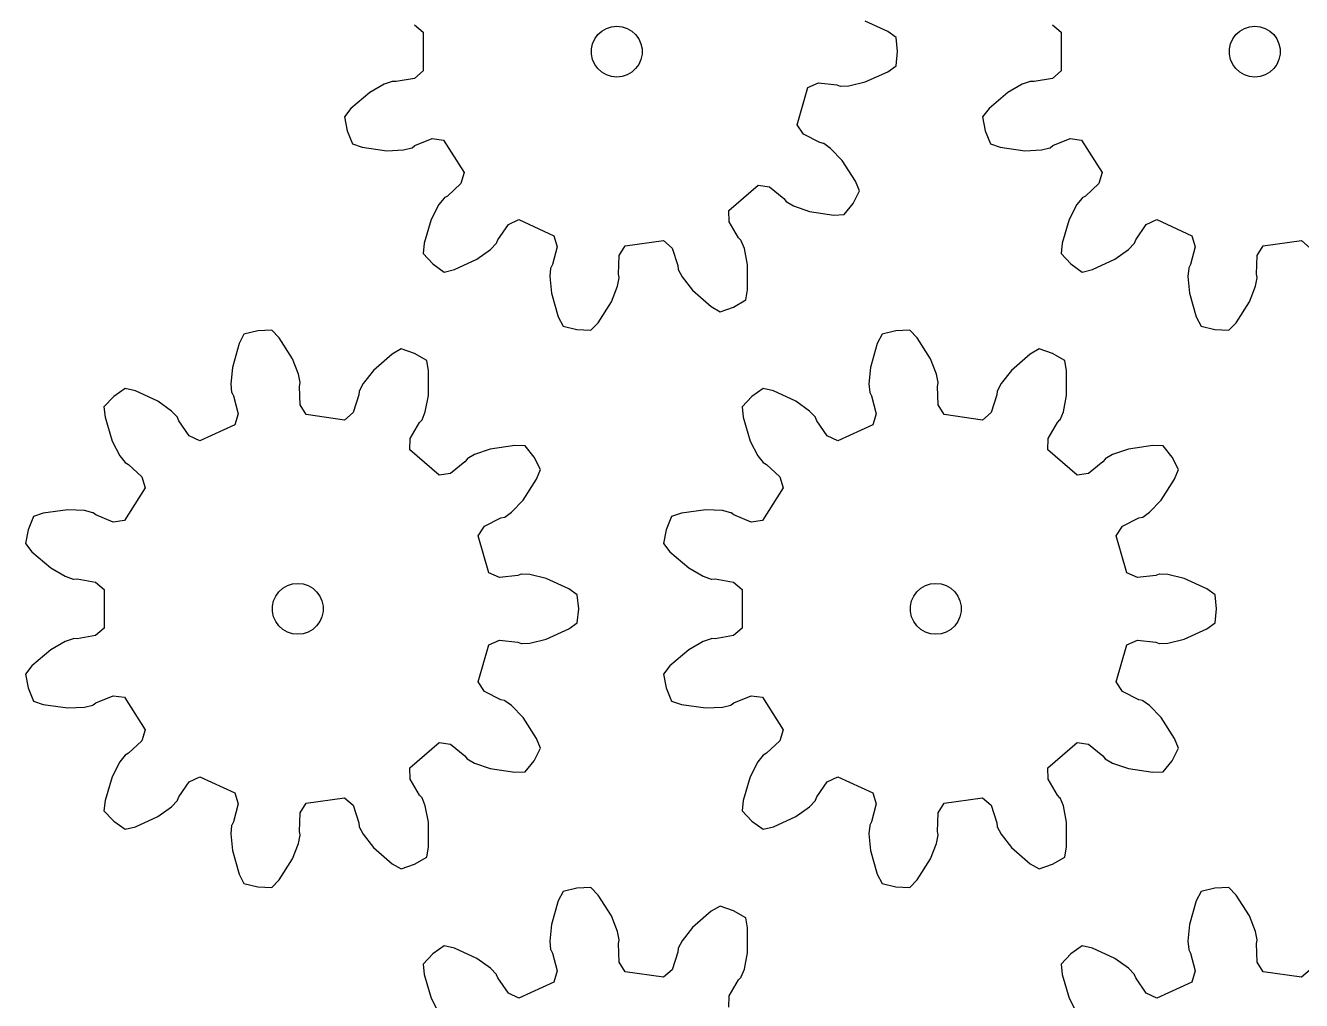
# Model space of a CAD drawing. Extents: x 0 to 183, y 0 to 230.
# Drawn here: x 0 to 75.2, y 59 to 116.5 of the extents above; entities that cross this region are included whole.
import ezdxf

# ---------------------------------------------------------------- set-up
doc = ezdxf.new("R2010")
doc.units = 0

msp = doc.modelspace()

# ---------------------------------------------------------------- linework, layer by layer
for p, q in [((22.912, 116.541), (23.426, 116.102)), ((50.807, 116.148), (49.474, 116.751)), ((60.504, 116.541), (61.018, 116.102)), ((23.426, 116.102), (23.426, 113.825)), ((33.536, 115.713), (33.721, 115.967)), ((33.721, 115.967), (33.954, 116.177)), ((33.954, 116.177), (34.225, 116.334)), ((34.225, 116.334), (34.523, 116.431)), ((34.523, 116.431), (34.835, 116.463)), ((34.835, 116.463), (35.147, 116.431)), ((35.147, 116.431), (35.445, 116.334)), ((35.445, 116.334), (35.717, 116.177)), ((35.717, 116.177), (35.95, 115.967)), ((35.95, 115.967), (36.134, 115.713)), ((51.308, 115.794), (50.807, 116.148)), ((51.387, 114.963), (51.308, 115.794)), ((61.018, 116.102), (61.018, 113.825)), ((71.128, 115.713), (71.312, 115.967)), ((71.312, 115.967), (71.545, 116.177)), ((71.545, 116.177), (71.817, 116.334)), ((71.817, 116.334), (72.115, 116.431)), ((72.115, 116.431), (72.427, 116.463)), ((72.427, 116.463), (72.739, 116.431)), ((72.739, 116.431), (73.037, 116.334)), ((73.037, 116.334), (73.309, 116.177)), ((73.309, 116.177), (73.542, 115.967)), ((73.542, 115.967), (73.726, 115.713)), ((33.344, 115.12), (33.409, 115.427)), ((33.344, 114.807), (33.344, 115.12)), ((33.409, 115.427), (33.536, 115.713)), ((36.134, 115.713), (36.262, 115.427)), ((36.262, 115.427), (36.327, 115.12)), ((36.327, 115.12), (36.327, 114.807)), ((70.935, 115.12), (71, 115.427)), ((70.935, 114.807), (70.935, 115.12)), ((71, 115.427), (71.128, 115.713)), ((73.726, 115.713), (73.854, 115.427)), ((73.854, 115.427), (73.919, 115.12)), ((73.919, 115.12), (73.919, 114.807)), ((33.409, 114.5), (33.344, 114.807)), ((33.536, 114.213), (33.409, 114.5)), ((36.262, 114.5), (36.134, 114.213)), ((36.327, 114.807), (36.262, 114.5)), ((51.308, 114.133), (51.387, 114.963)), ((71, 114.5), (70.935, 114.807)), ((71.128, 114.213), (71, 114.5)), ((73.854, 114.5), (73.726, 114.213)), ((73.919, 114.807), (73.854, 114.5)), ((23.426, 113.825), (22.912, 113.386)), ((33.721, 113.96), (33.536, 114.213)), ((33.954, 113.75), (33.721, 113.96)), ((34.225, 113.593), (33.954, 113.75)), ((34.523, 113.496), (34.225, 113.593)), ((35.445, 113.593), (35.147, 113.496)), ((35.717, 113.75), (35.445, 113.593)), ((35.95, 113.96), (35.717, 113.75)), ((36.134, 114.213), (35.95, 113.96)), ((49.474, 113.176), (50.807, 113.779)), ((50.807, 113.779), (51.308, 114.133)), ((61.018, 113.825), (60.504, 113.386)), ((71.312, 113.96), (71.128, 114.213)), ((71.545, 113.75), (71.312, 113.96)), ((71.817, 113.593), (71.545, 113.75)), ((72.115, 113.496), (71.817, 113.593)), ((73.037, 113.593), (72.739, 113.496)), ((73.309, 113.75), (73.037, 113.593)), ((73.542, 113.96), (73.309, 113.75)), ((73.726, 114.213), (73.542, 113.96)), ((21.138, 113.042), (20.286, 112.555)), ((21.61, 113.204), (21.138, 113.042)), ((21.628, 113.206), (21.61, 113.204)), ((21.838, 113.195), (21.628, 113.206)), ((22.912, 113.386), (21.838, 113.195)), ((34.835, 113.463), (34.523, 113.496)), ((35.147, 113.496), (34.835, 113.463)), ((45.462, 110.657), (46.103, 112.841)), ((46.103, 112.841), (46.72, 113.118)), ((46.72, 113.118), (47.804, 112.998)), ((47.804, 112.998), (48.003, 112.928)), ((48.003, 112.928), (48.02, 112.926)), ((48.02, 112.926), (48.519, 112.948)), ((48.519, 112.948), (49.474, 113.176)), ((58.73, 113.042), (57.878, 112.555)), ((59.202, 113.204), (58.73, 113.042)), ((59.219, 113.206), (59.202, 113.204)), ((59.43, 113.195), (59.219, 113.206)), ((60.504, 113.386), (59.43, 113.195)), ((72.427, 113.463), (72.115, 113.496)), ((72.739, 113.496), (72.427, 113.463)), ((20.286, 112.555), (19.177, 111.601)), ((57.878, 112.555), (56.769, 111.601)), ((19.177, 111.601), (18.796, 111.119)), ((56.769, 111.601), (56.387, 111.119)), ((18.796, 111.119), (18.954, 110.3)), ((45.831, 110.091), (45.462, 110.657)), ((56.387, 111.119), (56.545, 110.3)), ((18.954, 110.3), (19.264, 109.526)), ((22.946, 109.424), (23.952, 109.844)), ((23.952, 109.844), (24.622, 109.753)), ((46.808, 109.605), (45.831, 110.091)), ((56.545, 110.3), (56.855, 109.526)), ((60.537, 109.424), (61.544, 109.844)), ((61.544, 109.844), (62.213, 109.753)), ((19.264, 109.526), (19.845, 109.327)), ((19.845, 109.327), (21.294, 109.124)), ((21.294, 109.124), (22.274, 109.174)), ((22.274, 109.174), (22.759, 109.294)), ((22.759, 109.294), (22.774, 109.301)), ((22.774, 109.301), (22.946, 109.424)), ((24.622, 109.753), (25.853, 107.837)), ((47.013, 109.556), (46.808, 109.605)), ((47.029, 109.549), (47.013, 109.556)), ((47.437, 109.261), (47.029, 109.549)), ((48.116, 108.553), (47.437, 109.261)), ((56.855, 109.526), (57.436, 109.327)), ((57.436, 109.327), (58.885, 109.124)), ((58.885, 109.124), (59.865, 109.174)), ((59.865, 109.174), (60.35, 109.294)), ((60.35, 109.294), (60.366, 109.301)), ((60.366, 109.301), (60.537, 109.424)), ((62.213, 109.753), (63.445, 107.837)), ((48.912, 107.325), (48.116, 108.553)), ((25.853, 107.837), (25.658, 107.19)), ((63.445, 107.837), (63.249, 107.19)), ((25.658, 107.19), (24.857, 106.449)), ((41.446, 105.595), (43.167, 107.086)), ((43.167, 107.086), (43.835, 106.985)), ((43.835, 106.985), (44.683, 106.298)), ((49.142, 106.756), (48.912, 107.325)), ((63.249, 107.19), (62.449, 106.449)), ((24.661, 106.333), (24.351, 105.942)), ((24.674, 106.345), (24.661, 106.333)), ((24.857, 106.449), (24.674, 106.345)), ((44.683, 106.298), (44.812, 106.132)), ((44.812, 106.132), (44.826, 106.121)), ((44.826, 106.121), (45.257, 105.87)), ((48.244, 105.359), (48.76, 106.015)), ((48.76, 106.015), (49.142, 106.756)), ((62.253, 106.333), (61.943, 105.942)), ((62.266, 106.345), (62.253, 106.333)), ((62.449, 106.449), (62.266, 106.345)), ((24.351, 105.942), (23.898, 105.071)), ((41.451, 104.92), (41.446, 105.595)), ((45.257, 105.87), (46.183, 105.545)), ((46.183, 105.545), (47.631, 105.332)), ((47.631, 105.332), (48.244, 105.359)), ((61.943, 105.942), (61.49, 105.071)), ((23.898, 105.071), (23.481, 103.669)), ((27.828, 103.875), (28.448, 104.773)), ((28.448, 104.773), (29.06, 105.058)), ((29.06, 105.058), (31.131, 104.112)), ((42.011, 103.983), (41.451, 104.92)), ((61.49, 105.071), (61.073, 103.669)), ((65.42, 103.875), (66.039, 104.773)), ((66.039, 104.773), (66.652, 105.058)), ((66.652, 105.058), (68.723, 104.112)), ((27.75, 103.679), (27.828, 103.875)), ((31.131, 104.112), (31.317, 103.462)), ((35.332, 103.508), (37.586, 103.832)), ((37.586, 103.832), (38.093, 103.386)), ((42.157, 103.831), (42.011, 103.983)), ((42.166, 103.816), (42.157, 103.831)), ((42.353, 103.353), (42.166, 103.816)), ((65.342, 103.679), (65.42, 103.875)), ((68.723, 104.112), (68.909, 103.462)), ((72.924, 103.508), (75.178, 103.832)), ((75.178, 103.832), (75.685, 103.386)), ((23.481, 103.669), (23.42, 103.058)), ((23.42, 103.058), (23.996, 102.454)), ((26.6, 102.73), (27.398, 103.302)), ((27.398, 103.302), (27.741, 103.665)), ((27.741, 103.665), (27.75, 103.679)), ((31.317, 103.462), (31.044, 102.406)), ((34.971, 102.937), (35.332, 103.508)), ((38.093, 103.386), (38.435, 102.35)), ((42.543, 102.391), (42.353, 103.353)), ((61.073, 103.669), (61.012, 103.058)), ((61.012, 103.058), (61.588, 102.454)), ((64.192, 102.73), (64.989, 103.302)), ((64.989, 103.302), (65.333, 103.665)), ((65.333, 103.665), (65.342, 103.679)), ((68.909, 103.462), (68.636, 102.406)), ((72.563, 102.937), (72.924, 103.508)), ((23.996, 102.454), (24.676, 101.97)), ((25.272, 102.117), (26.6, 102.73)), ((31.044, 102.406), (30.947, 102.219)), ((34.935, 101.847), (34.971, 102.937)), ((38.435, 102.35), (38.454, 102.14)), ((42.548, 100.927), (42.543, 102.391)), ((61.588, 102.454), (62.267, 101.97)), ((62.863, 102.117), (64.192, 102.73)), ((68.636, 102.406), (68.539, 102.219)), ((72.527, 101.847), (72.563, 102.937)), ((24.676, 101.97), (25.272, 102.117)), ((30.942, 102.203), (30.893, 101.706)), ((30.893, 101.706), (30.983, 100.729)), ((30.947, 102.219), (30.942, 102.203)), ((34.883, 101.132), (34.976, 101.623)), ((34.976, 101.64), (34.935, 101.847)), ((34.976, 101.623), (34.976, 101.64)), ((38.454, 102.14), (38.459, 102.123)), ((38.459, 102.123), (38.686, 101.679)), ((38.686, 101.679), (39.29, 100.905)), ((62.267, 101.97), (62.863, 102.117)), ((68.534, 102.203), (68.484, 101.706)), ((68.484, 101.706), (68.574, 100.729)), ((68.539, 102.219), (68.534, 102.203)), ((72.475, 101.132), (72.567, 101.623)), ((72.567, 101.64), (72.527, 101.847)), ((72.567, 101.623), (72.567, 101.64)), ((34.522, 100.22), (34.883, 101.132)), ((39.29, 100.905), (40.392, 99.943)), ((42.434, 100.324), (42.548, 100.927)), ((72.113, 100.22), (72.475, 101.132)), ((30.983, 100.729), (31.39, 99.323)), ((33.735, 98.986), (34.522, 100.22)), ((41.711, 99.907), (42.434, 100.324)), ((68.574, 100.729), (68.981, 99.323)), ((71.327, 98.986), (72.113, 100.22)), ((31.39, 99.323), (31.669, 98.776)), ((40.392, 99.943), (40.923, 99.634)), ((40.923, 99.634), (41.711, 99.907)), ((68.981, 99.323), (69.261, 98.776)), ((13.684, 98.5), (12.873, 98.304)), ((14.517, 98.54), (13.684, 98.5)), ((14.939, 98.094), (14.517, 98.54)), ((31.669, 98.776), (32.48, 98.58)), ((32.48, 98.58), (33.313, 98.54)), ((33.313, 98.54), (33.735, 98.986)), ((51.276, 98.5), (50.465, 98.304)), ((52.109, 98.54), (51.276, 98.5)), ((52.531, 98.094), (52.109, 98.54)), ((69.261, 98.776), (70.071, 98.58)), ((70.071, 98.58), (70.905, 98.54)), ((70.905, 98.54), (71.327, 98.986)), ((12.594, 97.757), (12.187, 96.352)), ((12.873, 98.304), (12.594, 97.757)), ((15.726, 96.86), (14.939, 98.094)), ((50.185, 97.757), (49.778, 96.352)), ((50.465, 98.304), (50.185, 97.757)), ((53.318, 96.86), (52.531, 98.094)), ((21.597, 97.137), (20.494, 96.175)), ((22.127, 97.446), (21.597, 97.137)), ((22.916, 97.173), (22.127, 97.446)), ((23.638, 96.756), (22.916, 97.173)), ((59.188, 97.137), (58.086, 96.175)), ((59.719, 97.446), (59.188, 97.137)), ((60.507, 97.173), (59.719, 97.446)), ((61.23, 96.756), (60.507, 97.173)), ((12.187, 96.352), (12.097, 95.374)), ((16.087, 95.948), (15.726, 96.86)), ((23.752, 96.153), (23.638, 96.756)), ((49.778, 96.352), (49.689, 95.374)), ((53.679, 95.948), (53.318, 96.86)), ((61.344, 96.153), (61.23, 96.756)), ((16.18, 95.457), (16.087, 95.948)), ((20.494, 96.175), (19.891, 95.401)), ((23.747, 94.689), (23.752, 96.153)), ((53.772, 95.457), (53.679, 95.948)), ((58.086, 96.175), (57.482, 95.401)), ((61.338, 94.689), (61.344, 96.153)), ((5.88, 95.11), (5.2, 94.626)), ((6.476, 94.963), (5.88, 95.11)), ((7.805, 94.35), (6.476, 94.963)), ((12.097, 95.374), (12.146, 94.877)), ((12.146, 94.877), (12.151, 94.861)), ((12.151, 94.861), (12.248, 94.674)), ((16.139, 95.233), (16.18, 95.44)), ((16.175, 94.143), (16.139, 95.233)), ((16.18, 95.44), (16.18, 95.457)), ((19.639, 94.73), (19.298, 93.694)), ((19.658, 94.94), (19.639, 94.73)), ((19.663, 94.957), (19.658, 94.94)), ((19.891, 95.401), (19.663, 94.957)), ((43.471, 95.11), (42.792, 94.626)), ((44.068, 94.963), (43.471, 95.11)), ((45.396, 94.35), (44.068, 94.963)), ((49.689, 95.374), (49.738, 94.877)), ((49.738, 94.877), (49.743, 94.861)), ((49.743, 94.861), (49.84, 94.674)), ((53.731, 95.233), (53.772, 95.44)), ((53.767, 94.143), (53.731, 95.233)), ((53.772, 95.44), (53.772, 95.457)), ((57.231, 94.73), (56.889, 93.694)), ((57.25, 94.94), (57.231, 94.73)), ((57.255, 94.957), (57.25, 94.94)), ((57.482, 95.401), (57.255, 94.957)), ((5.2, 94.626), (4.624, 94.022)), ((4.624, 94.022), (4.685, 93.411)), ((8.602, 93.778), (7.805, 94.35)), ((12.248, 94.674), (12.521, 93.618)), ((16.536, 93.572), (16.175, 94.143)), ((23.557, 93.727), (23.747, 94.689)), ((42.792, 94.626), (42.216, 94.022)), ((42.216, 94.022), (42.277, 93.411)), ((46.193, 93.778), (45.396, 94.35)), ((49.84, 94.674), (50.113, 93.618)), ((54.128, 93.572), (53.767, 94.143)), ((61.149, 93.727), (61.338, 94.689)), ((4.685, 93.411), (5.102, 92.009)), ((8.945, 93.416), (8.602, 93.778)), ((8.955, 93.401), (8.945, 93.416)), ((9.032, 93.205), (8.955, 93.401)), ((12.521, 93.618), (12.336, 92.968)), ((18.79, 93.248), (16.536, 93.572)), ((19.298, 93.694), (18.79, 93.248)), ((23.215, 93.097), (23.361, 93.249)), ((23.361, 93.249), (23.37, 93.264)), ((23.37, 93.264), (23.557, 93.727)), ((42.277, 93.411), (42.694, 92.009)), ((46.537, 93.416), (46.193, 93.778)), ((46.546, 93.401), (46.537, 93.416)), ((46.624, 93.205), (46.546, 93.401)), ((50.113, 93.618), (49.927, 92.968)), ((56.382, 93.248), (54.128, 93.572)), ((56.889, 93.694), (56.382, 93.248)), ((60.806, 93.097), (60.952, 93.249)), ((60.952, 93.249), (60.962, 93.264)), ((60.962, 93.264), (61.149, 93.727)), ((9.652, 92.307), (9.032, 93.205)), ((12.336, 92.968), (10.264, 92.022)), ((22.656, 92.16), (23.215, 93.097)), ((47.243, 92.307), (46.624, 93.205)), ((49.927, 92.968), (47.856, 92.022)), ((60.247, 92.16), (60.806, 93.097)), ((5.102, 92.009), (5.555, 91.138)), ((10.264, 92.022), (9.652, 92.307)), ((22.65, 91.485), (22.656, 92.16)), ((28.835, 91.748), (27.387, 91.535)), ((29.448, 91.721), (28.835, 91.748)), ((29.964, 91.065), (29.448, 91.721)), ((42.694, 92.009), (43.147, 91.138)), ((47.856, 92.022), (47.243, 92.307)), ((60.242, 91.485), (60.247, 92.16)), ((66.427, 91.748), (64.979, 91.535)), ((67.04, 91.721), (66.427, 91.748)), ((67.556, 91.065), (67.04, 91.721)), ((5.555, 91.138), (5.865, 90.747)), ((24.371, 89.994), (22.65, 91.485)), ((26.461, 91.21), (26.03, 90.959)), ((27.387, 91.535), (26.461, 91.21)), ((30.346, 90.324), (29.964, 91.065)), ((43.147, 91.138), (43.457, 90.747)), ((61.963, 89.994), (60.242, 91.485)), ((64.053, 91.21), (63.621, 90.959)), ((64.979, 91.535), (64.053, 91.21)), ((67.938, 90.324), (67.556, 91.065)), ((5.865, 90.747), (5.879, 90.735)), ((5.879, 90.735), (6.061, 90.631)), ((6.061, 90.631), (6.862, 89.89)), ((25.887, 90.782), (25.04, 90.095)), ((26.017, 90.948), (25.887, 90.782)), ((26.03, 90.959), (26.017, 90.948)), ((30.116, 89.755), (30.346, 90.324)), ((43.457, 90.747), (43.47, 90.735)), ((43.47, 90.735), (43.653, 90.631)), ((43.653, 90.631), (44.454, 89.89)), ((63.479, 90.782), (62.631, 90.095)), ((63.608, 90.948), (63.479, 90.782)), ((63.621, 90.959), (63.608, 90.948)), ((67.708, 89.755), (67.938, 90.324)), ((6.862, 89.89), (7.057, 89.243)), ((25.04, 90.095), (24.371, 89.994)), ((29.321, 88.527), (30.116, 89.755)), ((44.454, 89.89), (44.649, 89.243)), ((62.631, 90.095), (61.963, 89.994)), ((66.912, 88.527), (67.708, 89.755)), ((7.057, 89.243), (5.826, 87.327)), ((44.649, 89.243), (43.418, 87.327)), ((28.641, 87.819), (29.321, 88.527)), ((66.232, 87.819), (66.912, 88.527)), ((0.468, 87.554), (0.158, 86.78)), ((1.049, 87.753), (0.468, 87.554)), ((2.498, 87.956), (1.049, 87.753)), ((3.478, 87.906), (2.498, 87.956)), ((3.963, 87.786), (3.478, 87.906)), ((3.979, 87.779), (3.963, 87.786)), ((4.15, 87.656), (3.979, 87.779)), ((5.156, 87.236), (4.15, 87.656)), ((5.826, 87.327), (5.156, 87.236)), ((27.035, 86.989), (28.012, 87.475)), ((28.012, 87.475), (28.217, 87.524)), ((28.217, 87.524), (28.233, 87.531)), ((28.233, 87.531), (28.641, 87.819)), ((38.06, 87.554), (37.75, 86.78)), ((38.641, 87.753), (38.06, 87.554)), ((40.09, 87.956), (38.641, 87.753)), ((41.069, 87.906), (40.09, 87.956)), ((41.554, 87.786), (41.069, 87.906)), ((41.57, 87.779), (41.554, 87.786)), ((41.741, 87.656), (41.57, 87.779)), ((42.748, 87.236), (41.741, 87.656)), ((43.418, 87.327), (42.748, 87.236)), ((64.627, 86.989), (65.604, 87.475)), ((65.604, 87.475), (65.809, 87.524)), ((65.809, 87.524), (65.825, 87.531)), ((65.825, 87.531), (66.232, 87.819)), ((0.158, 86.78), (0, 85.961)), ((26.666, 86.423), (27.035, 86.989)), ((37.75, 86.78), (37.592, 85.961)), ((64.257, 86.423), (64.627, 86.989)), ((0, 85.961), (0.381, 85.479)), ((27.307, 84.239), (26.666, 86.423)), ((37.592, 85.961), (37.973, 85.479)), ((64.899, 84.239), (64.257, 86.423)), ((0.381, 85.479), (1.491, 84.525)), ((37.973, 85.479), (39.082, 84.525)), ((1.491, 84.525), (2.342, 84.038)), ((27.924, 83.962), (27.307, 84.239)), ((39.082, 84.525), (39.934, 84.038)), ((65.516, 83.962), (64.899, 84.239)), ((2.342, 84.038), (2.815, 83.876)), ((2.815, 83.876), (2.832, 83.874)), ((2.832, 83.874), (3.042, 83.885)), ((3.042, 83.885), (4.116, 83.694)), ((4.116, 83.694), (4.63, 83.255)), ((15.158, 83.33), (15.429, 83.487)), ((15.429, 83.487), (15.728, 83.584)), ((15.728, 83.584), (16.04, 83.617)), ((16.04, 83.617), (16.351, 83.584)), ((16.351, 83.584), (16.65, 83.487)), ((16.65, 83.487), (16.921, 83.33)), ((29.008, 84.082), (27.924, 83.962)), ((29.207, 84.152), (29.008, 84.082)), ((29.224, 84.154), (29.207, 84.152)), ((29.723, 84.132), (29.224, 84.154)), ((30.678, 83.904), (29.723, 84.132)), ((32.011, 83.302), (30.678, 83.904)), ((39.934, 84.038), (40.406, 83.876)), ((40.406, 83.876), (40.424, 83.874)), ((40.424, 83.874), (40.634, 83.885)), ((40.634, 83.885), (41.708, 83.694)), ((41.708, 83.694), (42.222, 83.255)), ((52.75, 83.33), (53.021, 83.487)), ((53.021, 83.487), (53.319, 83.584)), ((53.319, 83.584), (53.631, 83.617)), ((53.631, 83.617), (53.943, 83.584)), ((53.943, 83.584), (54.241, 83.487)), ((54.241, 83.487), (54.513, 83.33)), ((66.6, 84.082), (65.516, 83.962)), ((66.799, 84.152), (66.6, 84.082)), ((66.816, 84.154), (66.799, 84.152)), ((67.315, 84.132), (66.816, 84.154)), ((68.269, 83.904), (67.315, 84.132)), ((69.603, 83.302), (68.269, 83.904)), ((4.63, 83.255), (4.63, 80.978)), ((14.613, 82.58), (14.74, 82.867)), ((14.74, 82.867), (14.925, 83.12)), ((14.925, 83.12), (15.158, 83.33)), ((16.921, 83.33), (17.154, 83.12)), ((17.154, 83.12), (17.339, 82.867)), ((17.339, 82.867), (17.466, 82.58)), ((32.512, 82.947), (32.011, 83.302)), ((32.592, 82.117), (32.512, 82.947)), ((42.222, 83.255), (42.222, 80.978)), ((52.205, 82.58), (52.332, 82.867)), ((52.332, 82.867), (52.516, 83.12)), ((52.516, 83.12), (52.75, 83.33)), ((54.513, 83.33), (54.746, 83.12)), ((54.746, 83.12), (54.93, 82.867)), ((54.93, 82.867), (55.058, 82.58)), ((70.104, 82.947), (69.603, 83.302)), ((70.183, 82.117), (70.104, 82.947)), ((14.548, 82.273), (14.613, 82.58)), ((14.548, 81.96), (14.548, 82.273)), ((14.613, 81.653), (14.548, 81.96)), ((17.466, 82.58), (17.531, 82.273)), ((17.531, 81.96), (17.466, 81.653)), ((17.531, 82.273), (17.531, 81.96)), ((32.512, 81.286), (32.592, 82.117)), ((52.139, 82.273), (52.205, 82.58)), ((52.139, 81.96), (52.139, 82.273)), ((52.205, 81.653), (52.139, 81.96)), ((55.058, 82.58), (55.123, 82.273)), ((55.123, 81.96), (55.058, 81.653)), ((55.123, 82.273), (55.123, 81.96)), ((70.104, 81.286), (70.183, 82.117)), ((14.74, 81.367), (14.613, 81.653)), ((14.925, 81.113), (14.74, 81.367)), ((17.339, 81.367), (17.154, 81.113)), ((17.466, 81.653), (17.339, 81.367)), ((32.011, 80.932), (32.512, 81.286)), ((52.332, 81.367), (52.205, 81.653)), ((52.516, 81.113), (52.332, 81.367)), ((54.93, 81.367), (54.746, 81.113)), ((55.058, 81.653), (54.93, 81.367)), ((69.603, 80.932), (70.104, 81.286)), ((4.116, 80.539), (3.042, 80.349)), ((4.63, 80.978), (4.116, 80.539)), ((15.158, 80.903), (14.925, 81.113)), ((15.429, 80.746), (15.158, 80.903)), ((15.728, 80.649), (15.429, 80.746)), ((16.04, 80.617), (15.728, 80.649)), ((16.351, 80.649), (16.04, 80.617)), ((16.65, 80.746), (16.351, 80.649)), ((16.921, 80.903), (16.65, 80.746)), ((17.154, 81.113), (16.921, 80.903)), ((30.678, 80.329), (32.011, 80.932)), ((41.708, 80.539), (40.634, 80.349)), ((42.222, 80.978), (41.708, 80.539)), ((52.75, 80.903), (52.516, 81.113)), ((53.021, 80.746), (52.75, 80.903)), ((53.319, 80.649), (53.021, 80.746)), ((53.631, 80.617), (53.319, 80.649)), ((53.943, 80.649), (53.631, 80.617)), ((54.241, 80.746), (53.943, 80.649)), ((54.513, 80.903), (54.241, 80.746)), ((54.746, 81.113), (54.513, 80.903)), ((68.269, 80.329), (69.603, 80.932)), ((1.491, 79.708), (0.381, 78.754)), ((2.342, 80.195), (1.491, 79.708)), ((2.815, 80.357), (2.342, 80.195)), ((2.832, 80.36), (2.815, 80.357)), ((3.042, 80.349), (2.832, 80.36)), ((26.666, 77.81), (27.307, 79.995)), ((27.307, 79.995), (27.924, 80.271)), ((27.924, 80.271), (29.008, 80.151)), ((29.008, 80.151), (29.207, 80.082)), ((29.207, 80.082), (29.224, 80.079)), ((29.224, 80.079), (29.723, 80.101)), ((29.723, 80.101), (30.678, 80.329)), ((39.082, 79.708), (37.973, 78.754)), ((39.934, 80.195), (39.082, 79.708)), ((40.406, 80.357), (39.934, 80.195)), ((40.424, 80.36), (40.406, 80.357)), ((40.634, 80.349), (40.424, 80.36)), ((64.257, 77.81), (64.899, 79.995)), ((64.899, 79.995), (65.516, 80.271)), ((65.516, 80.271), (66.6, 80.151)), ((66.6, 80.151), (66.799, 80.082)), ((66.799, 80.082), (66.816, 80.079)), ((66.816, 80.079), (67.315, 80.101)), ((67.315, 80.101), (68.269, 80.329)), ((0.381, 78.754), (0, 78.273)), ((0, 78.273), (0.158, 77.453)), ((37.973, 78.754), (37.592, 78.273)), ((37.592, 78.273), (37.75, 77.453)), ((0.158, 77.453), (0.468, 76.679)), ((27.035, 77.244), (26.666, 77.81)), ((37.75, 77.453), (38.06, 76.679)), ((64.627, 77.244), (64.257, 77.81)), ((4.15, 76.577), (5.156, 76.997)), ((5.156, 76.997), (5.826, 76.906)), ((5.826, 76.906), (7.057, 74.991)), ((28.012, 76.759), (27.035, 77.244)), ((28.217, 76.71), (28.012, 76.759)), ((28.233, 76.702), (28.217, 76.71)), ((28.641, 76.414), (28.233, 76.702)), ((41.741, 76.577), (42.748, 76.997)), ((42.748, 76.997), (43.418, 76.906)), ((43.418, 76.906), (44.649, 74.991)), ((65.604, 76.759), (64.627, 77.244)), ((65.809, 76.71), (65.604, 76.759)), ((65.825, 76.702), (65.809, 76.71)), ((66.232, 76.414), (65.825, 76.702)), ((0.468, 76.679), (1.049, 76.48)), ((1.049, 76.48), (2.498, 76.277)), ((2.498, 76.277), (3.478, 76.328)), ((3.478, 76.328), (3.963, 76.447)), ((3.963, 76.447), (3.979, 76.454)), ((3.979, 76.454), (4.15, 76.577)), ((29.321, 75.707), (28.641, 76.414)), ((38.06, 76.679), (38.641, 76.48)), ((38.641, 76.48), (40.09, 76.277)), ((40.09, 76.277), (41.069, 76.328)), ((41.069, 76.328), (41.554, 76.447)), ((41.554, 76.447), (41.57, 76.454)), ((41.57, 76.454), (41.741, 76.577)), ((66.912, 75.707), (66.232, 76.414)), ((30.116, 74.479), (29.321, 75.707)), ((67.708, 74.479), (66.912, 75.707)), ((7.057, 74.991), (6.862, 74.344)), ((30.346, 73.909), (30.116, 74.479)), ((44.649, 74.991), (44.454, 74.344)), ((67.938, 73.909), (67.708, 74.479)), ((6.862, 74.344), (6.061, 73.603)), ((22.65, 72.749), (24.371, 74.24)), ((24.371, 74.24), (25.04, 74.139)), ((25.04, 74.139), (25.887, 73.452)), ((29.964, 73.168), (30.346, 73.909)), ((44.454, 74.344), (43.653, 73.603)), ((60.242, 72.749), (61.963, 74.24)), ((61.963, 74.24), (62.631, 74.139)), ((62.631, 74.139), (63.479, 73.452)), ((67.556, 73.168), (67.938, 73.909)), ((5.555, 73.095), (5.102, 72.225)), ((5.865, 73.486), (5.555, 73.095)), ((5.879, 73.498), (5.865, 73.486)), ((6.061, 73.603), (5.879, 73.498)), ((25.887, 73.452), (26.017, 73.286)), ((26.017, 73.286), (26.03, 73.274)), ((26.03, 73.274), (26.461, 73.023)), ((26.461, 73.023), (27.387, 72.699)), ((29.448, 72.512), (29.964, 73.168)), ((43.147, 73.095), (42.694, 72.225)), ((43.457, 73.486), (43.147, 73.095)), ((43.47, 73.498), (43.457, 73.486)), ((43.653, 73.603), (43.47, 73.498)), ((63.479, 73.452), (63.608, 73.286)), ((63.608, 73.286), (63.621, 73.274)), ((63.621, 73.274), (64.053, 73.023)), ((64.053, 73.023), (64.979, 72.699)), ((67.04, 72.512), (67.556, 73.168)), ((5.102, 72.225), (4.685, 70.822)), ((9.652, 71.926), (10.264, 72.212)), ((10.264, 72.212), (12.336, 71.266)), ((22.656, 72.073), (22.65, 72.749)), ((27.387, 72.699), (28.835, 72.485)), ((28.835, 72.485), (29.448, 72.512)), ((42.694, 72.225), (42.277, 70.822)), ((47.243, 71.926), (47.856, 72.212)), ((47.856, 72.212), (49.927, 71.266)), ((60.247, 72.073), (60.242, 72.749)), ((64.979, 72.699), (66.427, 72.485)), ((66.427, 72.485), (67.04, 72.512)), ((9.032, 71.028), (9.652, 71.926)), ((23.215, 71.136), (22.656, 72.073)), ((46.624, 71.028), (47.243, 71.926)), ((60.806, 71.136), (60.247, 72.073)), ((4.685, 70.822), (4.624, 70.211)), ((8.602, 70.455), (8.945, 70.818)), ((8.945, 70.818), (8.955, 70.833)), ((8.955, 70.833), (9.032, 71.028)), ((12.336, 71.266), (12.521, 70.616)), ((16.536, 70.662), (18.79, 70.986)), ((18.79, 70.986), (19.298, 70.539)), ((23.361, 70.984), (23.215, 71.136)), ((23.37, 70.97), (23.361, 70.984)), ((23.557, 70.507), (23.37, 70.97)), ((42.277, 70.822), (42.216, 70.211)), ((46.193, 70.455), (46.537, 70.818)), ((46.537, 70.818), (46.546, 70.833)), ((46.546, 70.833), (46.624, 71.028)), ((49.927, 71.266), (50.113, 70.616)), ((54.128, 70.662), (56.382, 70.986)), ((56.382, 70.986), (56.889, 70.539)), ((60.952, 70.984), (60.806, 71.136)), ((60.962, 70.97), (60.952, 70.984)), ((61.149, 70.507), (60.962, 70.97)), ((4.624, 70.211), (5.2, 69.607)), ((7.805, 69.883), (8.602, 70.455)), ((12.521, 70.616), (12.248, 69.56)), ((16.139, 69), (16.175, 70.09)), ((16.175, 70.09), (16.536, 70.662)), ((19.298, 70.539), (19.639, 69.503)), ((23.747, 69.544), (23.557, 70.507)), ((42.216, 70.211), (42.792, 69.607)), ((45.396, 69.883), (46.193, 70.455)), ((50.113, 70.616), (49.84, 69.56)), ((53.731, 69), (53.767, 70.09)), ((53.767, 70.09), (54.128, 70.662)), ((56.889, 70.539), (57.231, 69.503)), ((61.338, 69.544), (61.149, 70.507)), ((5.2, 69.607), (5.88, 69.123)), ((5.88, 69.123), (6.476, 69.27)), ((6.476, 69.27), (7.805, 69.883)), ((12.146, 69.356), (12.097, 68.859)), ((12.151, 69.373), (12.146, 69.356)), ((12.248, 69.56), (12.151, 69.373)), ((19.639, 69.503), (19.658, 69.294)), ((19.658, 69.294), (19.663, 69.277)), ((19.663, 69.277), (19.891, 68.832)), ((23.752, 68.081), (23.747, 69.544)), ((42.792, 69.607), (43.471, 69.123)), ((43.471, 69.123), (44.068, 69.27)), ((44.068, 69.27), (45.396, 69.883)), ((49.738, 69.356), (49.689, 68.859)), ((49.743, 69.373), (49.738, 69.356)), ((49.84, 69.56), (49.743, 69.373)), ((57.231, 69.503), (57.25, 69.294)), ((57.25, 69.294), (57.255, 69.277)), ((57.255, 69.277), (57.482, 68.832)), ((61.344, 68.081), (61.338, 69.544)), ((12.097, 68.859), (12.187, 67.882)), ((16.087, 68.285), (16.18, 68.776)), ((16.18, 68.793), (16.139, 69)), ((16.18, 68.776), (16.18, 68.793)), ((19.891, 68.832), (20.494, 68.059)), ((49.689, 68.859), (49.778, 67.882)), ((53.679, 68.285), (53.772, 68.776)), ((53.772, 68.793), (53.731, 69)), ((53.772, 68.776), (53.772, 68.793)), ((57.482, 68.832), (58.086, 68.059)), ((12.187, 67.882), (12.594, 66.476)), ((15.726, 67.373), (16.087, 68.285)), ((20.494, 68.059), (21.597, 67.096)), ((23.638, 67.478), (23.752, 68.081)), ((49.778, 67.882), (50.185, 66.476)), ((53.318, 67.373), (53.679, 68.285)), ((58.086, 68.059), (59.188, 67.096)), ((61.23, 67.478), (61.344, 68.081)), ((14.939, 66.139), (15.726, 67.373)), ((21.597, 67.096), (22.127, 66.787)), ((22.127, 66.787), (22.916, 67.06)), ((22.916, 67.06), (23.638, 67.478)), ((52.531, 66.139), (53.318, 67.373)), ((59.188, 67.096), (59.719, 66.787)), ((59.719, 66.787), (60.507, 67.06)), ((60.507, 67.06), (61.23, 67.478)), ((12.594, 66.476), (12.873, 65.93)), ((50.185, 66.476), (50.465, 65.93)), ((12.873, 65.93), (13.684, 65.733)), ((13.684, 65.733), (14.517, 65.693)), ((14.517, 65.693), (14.939, 66.139)), ((31.669, 65.457), (31.39, 64.91)), ((32.48, 65.654), (31.669, 65.457)), ((33.313, 65.693), (32.48, 65.654)), ((33.735, 65.247), (33.313, 65.693)), ((50.465, 65.93), (51.276, 65.733)), ((51.276, 65.733), (52.109, 65.693)), ((52.109, 65.693), (52.531, 66.139)), ((69.261, 65.457), (68.981, 64.91)), ((70.071, 65.654), (69.261, 65.457)), ((70.905, 65.693), (70.071, 65.654)), ((71.327, 65.247), (70.905, 65.693)), ((31.39, 64.91), (30.983, 63.505)), ((34.522, 64.014), (33.735, 65.247)), ((68.981, 64.91), (68.574, 63.505)), ((72.113, 64.014), (71.327, 65.247)), ((34.883, 63.101), (34.522, 64.014)), ((40.392, 64.29), (39.29, 63.328)), ((40.923, 64.599), (40.392, 64.29)), ((41.711, 64.326), (40.923, 64.599)), ((42.434, 63.909), (41.711, 64.326)), ((42.548, 63.306), (42.434, 63.909)), ((72.475, 63.101), (72.113, 64.014)), ((30.983, 63.505), (30.893, 62.528)), ((39.29, 63.328), (38.686, 62.555)), ((42.543, 61.843), (42.548, 63.306)), ((68.574, 63.505), (68.484, 62.528)), ((30.893, 62.528), (30.942, 62.031)), ((34.976, 62.611), (34.883, 63.101)), ((34.935, 62.387), (34.976, 62.593)), ((34.976, 62.593), (34.976, 62.611)), ((38.686, 62.555), (38.459, 62.11)), ((68.484, 62.528), (68.534, 62.031)), ((72.567, 62.611), (72.475, 63.101)), ((72.527, 62.387), (72.567, 62.593)), ((72.567, 62.593), (72.567, 62.611)), ((23.996, 61.779), (23.42, 61.175)), ((24.676, 62.263), (23.996, 61.779)), ((25.272, 62.116), (24.676, 62.263)), ((26.6, 61.504), (25.272, 62.116)), ((30.942, 62.031), (30.947, 62.014)), ((30.947, 62.014), (31.044, 61.827)), ((31.044, 61.827), (31.317, 60.771)), ((34.971, 61.296), (34.935, 62.387)), ((38.435, 61.883), (38.093, 60.847)), ((38.454, 62.093), (38.435, 61.883)), ((38.459, 62.11), (38.454, 62.093)), ((42.353, 60.88), (42.543, 61.843)), ((61.588, 61.779), (61.012, 61.175)), ((62.267, 62.263), (61.588, 61.779)), ((62.863, 62.116), (62.267, 62.263)), ((64.192, 61.504), (62.863, 62.116)), ((68.534, 62.031), (68.539, 62.014)), ((68.539, 62.014), (68.636, 61.827)), ((68.636, 61.827), (68.909, 60.771)), ((72.563, 61.296), (72.527, 62.387)), ((23.42, 61.175), (23.481, 60.564)), ((27.398, 60.932), (26.6, 61.504)), ((27.741, 60.569), (27.398, 60.932)), ((35.332, 60.725), (34.971, 61.296)), ((61.012, 61.175), (61.073, 60.564)), ((64.989, 60.932), (64.192, 61.504)), ((65.333, 60.569), (64.989, 60.932)), ((72.924, 60.725), (72.563, 61.296)), ((23.481, 60.564), (23.898, 59.162)), ((27.75, 60.554), (27.741, 60.569)), ((27.828, 60.358), (27.75, 60.554)), ((28.448, 59.46), (27.828, 60.358)), ((31.317, 60.771), (31.131, 60.121)), ((37.586, 60.401), (35.332, 60.725)), ((38.093, 60.847), (37.586, 60.401)), ((41.451, 59.314), (42.011, 60.25)), ((42.011, 60.25), (42.157, 60.402)), ((42.157, 60.402), (42.166, 60.417)), ((42.166, 60.417), (42.353, 60.88)), ((61.073, 60.564), (61.49, 59.162)), ((65.342, 60.554), (65.333, 60.569)), ((65.42, 60.358), (65.342, 60.554)), ((66.039, 59.46), (65.42, 60.358)), ((68.909, 60.771), (68.723, 60.121)), ((75.178, 60.401), (72.924, 60.725)), ((75.685, 60.847), (75.178, 60.401)), ((29.06, 59.175), (28.448, 59.46)), ((31.131, 60.121), (29.06, 59.175)), ((66.652, 59.175), (66.039, 59.46)), ((68.723, 60.121), (66.652, 59.175)), ((23.898, 59.162), (24.351, 58.292)), ((41.446, 58.638), (41.451, 59.314)), ((61.49, 59.162), (61.943, 58.292))]:
    msp.add_line(p, q)

doc.saveas('drawing.dxf')
